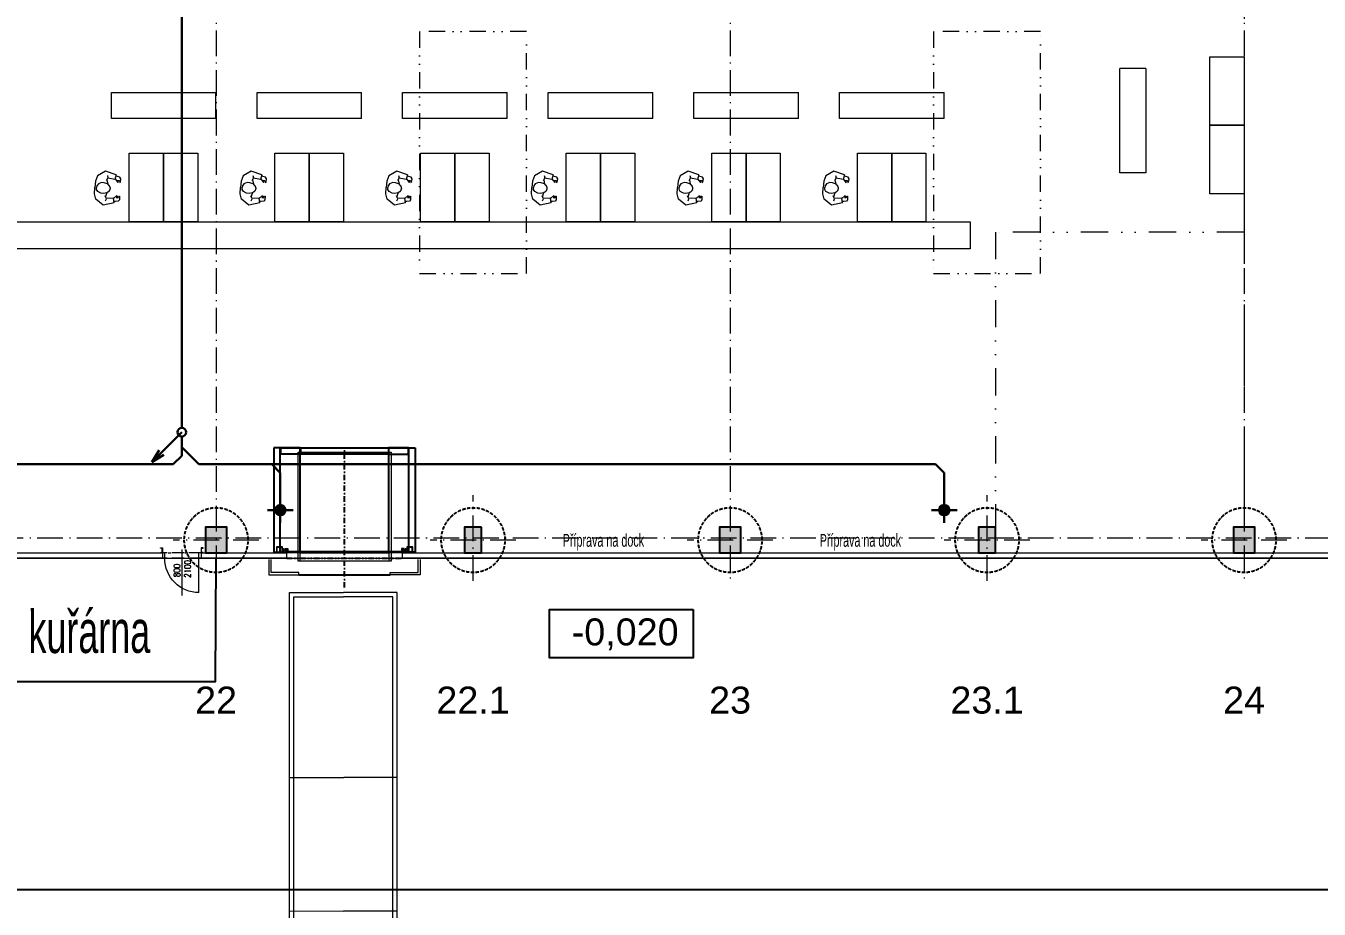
# Model space of a CAD drawing. Header units: millimetres. Extents: x 325046 to 1268204, y 1875583 to 2761998.
# Drawn here: x 953638 to 983831, y 2462227 to 2482849 of the extents above; entities that cross this region are included whole.
import ezdxf
from ezdxf.enums import TextEntityAlignment as Align

# ---------------------------------------------------------------- set-up
doc = ezdxf.new("R2010")
doc.units = ezdxf.units.MM
doc.header["$LTSCALE"] = 100
doc.header["$PDMODE"] = 65
for name, pattern in [('$AUDIT_BAD_LTYPE1', [0]), ('ACAD_ISO05W100', [33, 24, -3, 0, -3, 0, -3]), ('ACAD_ISO10W100', [18.5, 12, -3, 0.5, -3]), ('DASHDOT', [1, 0.5, -0.25, 0, -0.25]), ('DASHED', [0.75, 0.5, -0.25]), ('DASHED2', [9.524999999999999, 6.35, -3.175]), ('DIVIDE', [31.75, 12.7, -6.35, 0, -6.35, 0, -6.35]), ('SO02_F11anp01$0${ Leader Line}', [0])]:
    doc.linetypes.add(name, pattern=pattern)
for name, color, linetype, lineweight, true_color in [('Auta', 252, 'Continuous', 5, 0x696969), ('DVEŘE - POPIS', 7, 'Continuous', 5, 0x008a22), ('GATE', 7, 'Continuous', 9, 0x002eb8), ('Korabek-trasy', 7, 'Continuous', 30, 0x7478c3), ('Korabek-vpuste', 7, 'Continuous', 30, 0x6f7ceb), ('Lidi', 7, 'Continuous', 13, 0x7d7d7d), ('Manipulační - obrys - 1. etapa', 7, 'Continuous', 13, 0x1a63a8), ('OCELOVÉ KONSTRUKCE', 7, 'Continuous', 13, 0x2865c8), ('otvory', 7, 'Continuous', 20, 0xb30000), ('Světlíky', 7, 'DIVIDE', 15, 0xf81696), ('TECH - Výtah + válečková', 7, 'Continuous', 9, 0xcc0f42), ('TECH - Zóny', 7, 'DIVIDE', 15, 0x33843e)]:
    doc.layers.add(name, color=color, linetype=linetype, lineweight=lineweight, true_color=true_color)
for name, color, linetype in [('Kóty osové', 5, 'Continuous'), ('NRŘ', 6, 'DIVIDE'), ('Popis - dílčí', 5, 'Continuous'), ('ČÁRKOVANÁ', 5, 'DASHED2'), ('ŽB- SLOUPY', 3, 'Continuous')]:
    doc.layers.add(name, color=color, linetype=linetype)
for name, color, linetype, lineweight in [('Objekty - osy', 5, 'ACAD_ISO10W100', 20), ('OBVODOVÝ PLÁŠŤ', 2, 'Continuous', 9), ('PŘEDĚL', 8, 'Continuous', 5), ('TECH - Palety', 34, 'Continuous', 9), ('ŽB - Šraf-prefa', 253, 'Continuous', 13)]:
    doc.layers.add(name, color=color, linetype=linetype, lineweight=lineweight)
for name, color, linetype, true_color in [('Popis OS', 7, 'Continuous', 0xbd0a5d), ('Příprava na dock', 7, 'Continuous', 0x616161), ('VÝŠKOVÉ KOTY', 7, 'Continuous', 0xf90b4b)]:
    doc.layers.add(name, color=color, linetype=linetype, true_color=true_color)
doc.styles.add('ARIL-TENKÝ', font='arial.ttf')
doc.styles.add('FSIMPLEX', font='simplex.shx')
doc.styles.add('ROZPISKA', font='arial.ttf', dxfattribs={"width": 0.6})
doc.dimstyles.new('400', dxfattribs={"dimscale": 400, "dimtxt": 2.5, "dimasz": 2, "dimexe": 1, "dimexo": 12, "dimgap": 1, "dimtad": 1, "dimdec": 0, "dimzin": 0, "dimdsep": 46, "dimtxsty": 'ARIL-TENKÝ', "dimblk": 'ARCHTICK', "dimcen": 4, "dimdle": 1, "dimclrd": 256, "dimclre": 256, "dimclrt": 7, "dimadec": 0, "dimazin": 0, "dimtfac": 1, "dimtdec": 0, "dimtix": 1, "dimtofl": 0, "dimtmove": 0, "dimatfit": 0, "dimldrblk": 'OBLIQUE', "dimfxl": 1, "dimtolj": 1, "dimtzin": 0, "dimlwd": -1, "dimlwe": -1, "dimarcsym": 0})

# ---------------------------------------------------------------- blocks, each defined once
blk = doc.blocks.new('H1 PU')
at = {"layer": 'Příprava na dock', "linetype": 'DASHED', "ltscale": 1.5}
blk.add_circle((1537735.926226752, -4876565.007107643), 750, dxfattribs=at)
blk = doc.blocks.new('vpust_tučně')
at = {"layer": 'Korabek-vpuste'}
for p, q in [((53.14570343133528, 90.6712941841688), (53.14570327440742, 91.1712941841688)), ((52.89570335263852, 90.9212941059377), (53.39570335275494, 90.92129426286556))]:
    blk.add_line(p, q, dxfattribs=at)
for radius in [0.09999999999999995, 0.07499999999999994, 0.04999999999999998]:
    blk.add_circle((53.14570335263852, 90.9212941841688), radius, dxfattribs=at)
blk = doc.blocks.new('A$C73023567')
at = {"layer": 'Korabek-trasy'}
for p, q in [((251475.0012788447, 31215.55035766959), (251475.0012788449, 7415.550357652828)), ((251475.0012788448, 7315.550357652828), (250777.6650813214, 6618.214160129894)), ((251475.0012788449, 7215.550357652828), (251475.0012788449, 6765.896117520984)), ((251475.001278845, 6966.24187738914), (251875.6966498761, 6565.550357652362)), ((250777.6650813214, 6618.214160129894), (250948.387480925, 6892.843722217716)), ((250777.6650813214, 6618.214160129894), (251052.2946434097, 6788.936559733003)), ((251475.0012788448, 6765.896117520984), (251274.6535933289, 6565.550357652362)), ((205475.348964294, 6565.550357618835), (251274.6535933289, 6565.550357652362)), ((251875.6966498761, 6565.550357652362), (269074.6535932622, 6565.550357618835)), ((253574.6535932622, 6565.550357618835), (253775.0012787781, 6365.204597750213)), ((253775.0012787781, 5495.55035824934), (253775.0012787781, 6365.204597750213)), ((269074.6535932622, 6565.550357618835), (269275.0012787781, 6365.204597750213)), ((269275.0012787781, 5495.55035824934), (269275.0012787781, 6365.204597750213))]:
    blk.add_line(p, q, dxfattribs=at)
blk.add_circle((251475.0012788449, 7315.550357652828), 100, dxfattribs=at)
at = {"layer": 'Korabek-vpuste', "xscale": 1200, "yscale": 1200, "zscale": 1200, "rotation": 269.9999999927888}
for p in [(144669.4482658021, 69270.3943954017), (160169.4482658021, 69270.3943954017)]:
    blk.add_blockref('vpust_tučně', p, dxfattribs=at)
blk = doc.blocks.new('A$C5F711971')
at = {"layer": 'Auta'}
for p, q in [((3.321172367956024, 15.00355952349491), (3.486826462612953, 15.80747432308272)), ((5.123141557327472, 14.6322470724117), (5.288795651926193, 15.4361618719995)), ((3.128242997336201, 14.49453461891972), (3.006407730281353, 13.90327139338478)), ((3.522418480948545, 14.41331110754982), (3.128242997336201, 14.49453461891972)), ((3.048512245120946, 14.35687175136991), (3.058665184071288, 14.40614368673414)), ((3.491959664213937, 14.26549530099146), (3.048512245120946, 14.35687175136991)), ((3.058665184071288, 14.40614368673414), (3.50211260310607, 14.31476723658852)), ((3.400583213893697, 13.82204788201489), (3.522418480948545, 14.41331110754982)), ((3.560458142601419, 14.48162405239418), (3.414699048735201, 13.77425914863124)), ((3.50211260310607, 14.31476723658852), (3.491959664213937, 14.26549530099146)), ((3.670234287332278, 14.382852290757), (3.629622531647328, 14.18576454883441)), ((3.670234287332278, 14.382852290757), (4.113681706425268, 14.29147584037855)), ((4.557129125460051, 14.2000993900001), (4.113681706425268, 14.29147584037855)), ((4.557129125460051, 14.2000993900001), (4.516517369775102, 14.00301164831035)), ((2.977441672701389, 14.0119682031218), (2.987594611593522, 14.06124013871886)), ((3.420889091736171, 13.92059175297618), (2.977441672701389, 14.0119682031218)), ((2.987594611593522, 14.06124013871886), (3.431042030686513, 13.96986368834041)), ((3.006407730281353, 13.90327139338478), (3.400583213893697, 13.82204788201489)), ((3.629622531647328, 14.18576454883441), (4.073069950740319, 14.0943880986888)), ((4.516517369775102, 14.00301164831035), (4.073069950740319, 14.0943880986888)), ((4.583109664788935, 13.57837734790519), (4.704944931843784, 14.16964057344012)), ((4.684639054001309, 14.07109670247883), (4.674486115050968, 14.02182476688176)), ((4.674486115050968, 14.02182476688176), (5.117933534143958, 13.93044831673615)), ((5.128086473036092, 13.97972025210038), (4.684639054001309, 14.07109670247883)), ((4.704944931843784, 14.16964057344012), (5.099120415456127, 14.08841706207022)), ((5.099120415456127, 14.08841706207022), (4.977285148401279, 13.49715383653529)), ((5.117933534143958, 13.93044831673615), (5.128086473036092, 13.97972025210038)), ((4.60341554263141, 13.67692121886648), (5.046862961666193, 13.58554476848803)), ((5.057015900616534, 13.63481670385227), (4.613568481523544, 13.72619315423071)), ((5.046862961666193, 13.58554476848803), (5.057015900616534, 13.63481670385227)), ((4.977285148401279, 13.49715383653529), (4.583109664788935, 13.57837734790519)), ((2.120412900985684, 10.84990415442735), (3.352211287303362, 10.59608068154193)), ((4.58400967362104, 10.34225720842369), (3.352211287303362, 10.59608068154193)), ((1.490930687868968, 7.795044156489894), (2.722729074186645, 7.541220683371648)), ((3.954527460504323, 7.287397210486233), (2.722729074186645, 7.541220683371648)), ((0.8614484747522511, 4.740184158319607), (2.093246861069929, 4.486360685434192)), ((3.325045247387607, 4.232537212315947), (2.093246861069929, 4.486360685434192))]:
    blk.add_line(p, q, dxfattribs=at)
for points in [[(4.550258080009371, 16.4101690647658), (4.173731542890891, 16.47565458784811), (3.814151986211073, 16.48733365209773), (3.538389485853259, 16.48174143512733), (3.358417907031253, 16.45641061128117), (3.273873648722656, 16.34900046768598), (3.14099261519732, 15.76470860582776), (2.959774806455243, 14.70353502570651), (3.007306666229852, 14.63132500997745), (3.562675850524101, 14.47943666111678), (4.128392219834495, 14.36286556068808)], [(4.529952202166896, 16.31162519403733), (4.185048653976992, 16.38269576639868), (3.784905668406282, 16.40597823704593), (3.509143168048467, 16.40038602007553), (3.370028171222657, 16.39160257298499), (3.268938662309665, 16.3250511130318)], [(4.550258080009371, 16.4101690647658), (4.922000595426653, 16.32146681519225), (5.256905219808687, 16.19004097790457), (5.507992787868716, 16.07588642183691), (5.663289434392937, 15.98147047287785), (5.698483828047756, 15.84938707039692), (5.58955052489182, 15.26016055676155), (5.336489524925128, 14.21379093220457), (5.264282732852735, 14.16625417512842), (4.694108589144889, 14.24629446002655), (4.128392219834495, 14.36286556068808)], [(4.529952202166896, 16.31162519403733), (4.874855750356801, 16.24055462144315), (5.251606632373296, 16.10375091084279), (5.502694200433325, 15.98959635477513), (5.62700423784554, 15.92653173813596), (5.693548841576558, 15.82543771574274)], [(3.344440233020578, 16.04227049555629), (3.087927616841625, 16.04376325476915), (3.127046613371931, 15.98433838039637), (3.324134355178103, 15.94372662482783), (3.344440233020578, 16.04227049555629)], [(3.356599902210291, 16.14470704924315), (3.376625735487323, 15.87843487062491), (3.319146189198364, 15.47833586786874), (3.206810016999952, 15.53893315885216), (3.308340840449091, 16.09223564038984), (3.356599902210291, 16.14470704924315)], [(4.500506485637743, 16.18362329388037), (4.136355543450918, 16.23369371611625), (3.829606433981098, 16.25945283123292), (3.496442100906279, 16.2781719211489), (3.412261443620082, 16.23310248996131), (3.424884797190316, 15.93090627947822), (3.822853442688938, 15.92379991477355), (4.198978250089567, 15.87126216688193), (4.429426394053735, 15.82377619110048)], [(4.506395896314643, 16.18240972631611), (4.860676865617279, 16.08444059500471), (5.152621015673503, 15.9868334159255), (5.466045402921736, 15.87231690762565), (5.525551127910148, 15.79763956577517), (5.394488099205773, 15.52505126595497), (5.026129372476134, 15.67585375835188), (4.659874538017903, 15.77629021531902), (4.429426394053735, 15.82377619110048)], [(3.194472550821956, 15.47905977233313), (3.306808723078575, 15.41846248134971), (3.215511473536026, 14.97539942129515), (3.09330532833701, 14.98809800297022), (3.194472550821956, 15.47905977233313)], [(4.367505179427098, 15.52327422657982), (4.12114550214028, 15.57403892138973), (4.071873566717841, 15.58419186016545), (4.01244869234506, 15.54507286357693), (3.931225180975161, 15.15089737996459), (3.970344177505467, 15.09147250559181), (4.019616112927906, 15.08131956681609), (4.265975790214725, 15.03055487223901)], [(4.367505179427098, 15.52327422657982), (4.613864856713917, 15.47250953200273), (4.663136792136356, 15.46235659322701), (4.702255788666662, 15.40293171885423), (4.621032277296763, 15.00875623524189), (4.561607402923983, 14.96963723865338), (4.512335467501543, 14.97979017766193), (4.265975790214725, 15.03055487223901)], [(5.541732777666766, 15.69444016972557), (5.418072228610981, 15.45777590177022), (5.312697221641429, 15.06754620280117), (5.439838353253435, 15.07879697578028), (5.565316907071974, 15.62716480554081), (5.541732777666766, 15.69444016972557)], [(5.512405392888468, 15.59554118313827), (5.748612131224945, 15.49550455296412), (5.689187256852165, 15.45638555660844), (5.492099515045993, 15.49699731217697), (5.512405392888468, 15.59554118313827)], [(3.188369047944434, 14.84367797104642), (3.061227916332427, 14.83242719806731), (3.039020477270242, 14.72465510247275), (3.098526202258654, 14.64997776062228), (3.158395528211258, 14.63764113117941), (3.254186449747067, 14.61790252407081), (3.28379636851605, 14.76159865153022), (3.21195317740785, 14.77640260686167), (3.180966568295844, 14.80775393918157), (3.183434061473235, 14.81972861639224)], [(3.321172367956024, 15.00355952349491), (3.308471300813835, 14.88134542456828), (3.372912012273446, 14.83061743737198), (4.190079550608061, 14.6622324930504)], [(5.427500887075439, 15.01892358926125), (5.300359755463433, 15.00767281628214), (5.209062505920883, 14.56460975622758), (5.326333664590493, 14.52796181989834), (5.427500887075439, 15.01892358926125)], [(3.601428540307097, 14.54635007330216), (3.63103845907608, 14.69004620076157), (4.16986239264952, 14.57901653577574)], [(3.613402405462693, 14.54388274741359), (4.143197179248091, 14.43471362441778)], [(4.684965818189085, 14.3230771755334), (4.714575736958068, 14.46677330322564), (4.17575180332642, 14.57780296821147)], [(5.123141557327472, 14.6322470724117), (5.086492759815883, 14.51496762526222), (5.007247088942677, 14.49384754872881), (4.190079550608061, 14.6622324930504)], [(4.672991952975281, 14.32554450142197), (4.143197179248091, 14.43471362441778)], [(5.181920080387499, 14.43288830597885), (5.29425625258591, 14.37229101499543), (5.272048813523725, 14.26451891940087), (5.18786815617932, 14.21944948821329), (5.127998830226716, 14.23178611765616), (5.032207908690907, 14.25152472476475), (5.06181782745989, 14.39522085245699), (5.133661018626299, 14.38041689712554), (5.174517600680701, 14.39696427388117), (5.176985093916301, 14.40893895132467)], [(3.981693500420079, 13.65094067947939), (2.749895114102401, 13.90476415259764), (1.428765244781971e-06, 0.5076464985031635), (1.231799815024715, 0.2538230253849179)], [(3.961387622577604, 13.5523968085181), (2.828133107163012, 13.78591440385208), (0.1188511775108054, 0.5858844914473593), (1.25210569286719, 0.3523668963462114)], [(3.981693500420079, 13.65094067947939), (5.213491886737756, 13.39711720636114), (2.463598201342393, -4.477333277463913e-07), (1.231799815024715, 0.2538230253849179)], [(3.961387622577604, 13.5523968085181), (5.094642137992196, 13.31887921341695), (2.385360208281782, 0.1188493010122329), (1.25210569286719, 0.3523668963462114)]]:
    blk.add_lwpolyline(points, dxfattribs=at)
blk = doc.blocks.new('A$C364165CE')
at = {"layer": 'otvory', "linetype": 'ACAD_ISO05W100', "ltscale": 0.12}
for p, q in [((-0.0001938347704708576, 994.6313102263957), (899.9998061652295, 994.6313102263957)), ((-0.0001938347704708576, 874.6313097849488), (899.9998061652295, 874.6313097849488))]:
    blk.add_line(p, q, dxfattribs=at)
at = {"layer": 'otvory'}
for p, q in [((49.99980616429821, 69.63132430193946), (49.99980616522953, 994.6313102263957)), ((849.9998061652295, 869.6313243019395), (849.9998061652295, 994.6313102268614))]:
    blk.add_line(p, q, dxfattribs=at)
at = {"layer": 'otvory', "ltscale": 2, "transparency": 33554687}
blk.add_line((449.9901892291382, 1073.650697146542), (449.9901892286725, -0.000393841415643692), dxfattribs=at)
blk.add_arc((49.99980616522953, 869.6313243019395), 800, 270, 0, dxfattribs=at)
blk = doc.blocks.new('A$C7DC35752')
at = {"layer": 'OCELOVÉ KONSTRUKCE', "flags": 128}
blk.add_lwpolyline([(0.0009551220573484898, 140.0004927464615), (0.0009551225230097771, -0.000251605742960237), (140.000955122523, -0.000251605742960237), (140.000955122523, 139.999748394257), (0.0009551220573484898, 140.0004927464615)], dxfattribs=at)
blk.add_lwpolyline([(10.00095512205735, 130.0004395783035), (10.00095512252301, 9.99974839425704), (130.000955122523, 9.99974839425704), (130.000955122523, 129.999801562124)], close=True, dxfattribs=at)
blk = doc.blocks.new('A$C467A42A6')
at = {"layer": 'GATE', "linetype": 'Continuous'}
for points in [[(-0.0001174504868686199, 2605.000025161979), (-0.0001174504868686199, 2965.000025172441), (700.4999556560069, 2965.000025172441), (700.4999556560069, 2915.000025172441), (49.99988254951313, 2915.000025172441), (49.99988254951313, 2605.000025161979)], [(3531.002331752796, 2605.000025161979), (3531.002331752796, 2965.000025172441), (2830.502258646302, 2965.000025172441), (2830.502258646302, 2915.000025172441), (3481.002331752796, 2915.000025172441), (3481.002331752796, 2605.000025161979)], [(2800.501160197426, 2644.999991598525), (2800.501159524545, 149.9992474954342), (730.5011595245451, 149.9992474954342), (730.5011601881124, 2644.999991598525)]]:
    blk.add_lwpolyline(points, dxfattribs=at)
blk.add_lwpolyline([(680.5011595110409, 99.99924749543425), (680.5011601881124, 2644.999991598525), (2850.501160197426, 2644.999991598525), (2850.501159511041, 99.99924749543425)], close=True, dxfattribs=at)
at = {"layer": 'NRŘ', "color": 162, "ltscale": 20, "true_color": 0x002eb8}
blk.add_line((2830.502258646302, 2965.000025172441), (700.4999556560069, 2965.000025172441), dxfattribs=at)
at = {"layer": 'ČÁRKOVANÁ', "ltscale": 30}
for p, q in [((265.5010979031213, 2434.999248312844), (265.5010979031213, -0.0007525281398557127)), ((3265.501097903121, 2434.999248312844), (3265.501097903121, -0.0007525262772105634))]:
    blk.add_line(p, q, dxfattribs=at)
for points in [[(115.5010979031213, -0.0007525281398557127), (115.5010979031213, -0.0007525281398557127), (115.5010979031213, -0.0007525281398557127), (115.5010979031213, -0.0007525281398557127), (115.5010979031213, 2434.999248312844), (115.5010979031213, 2434.999248312844), (115.5010979031213, 2434.999248312844), (115.5010979031213, 2434.999248312844), (115.5010979031213, 2434.999248312844), (730.5010979031213, 2434.999248312844), (730.5010979031213, -0.0007525281398557127), (115.5010979031213, -0.0007525281398557127)], [(2800.501160143409, 2444.999991598525), (730.501160135027, 2444.999991598699)], [(3415.501097903121, 2434.999248312844), (3415.501097903121, 2434.999248312844), (2800.501097903121, 2434.999248312844), (2800.501097903121, -0.0007525262772105634), (2800.501097903121, -0.0007525262772105634), (3415.501097903121, -0.0007525262772105634), (3415.501097903121, -0.0007525262772105634), (3415.501097903121, -0.0007525262772105634), (3415.501097903121, 2434.999248312844), (3415.501097903121, 2434.999248312844), (3415.501097903121, 2434.999248312844), (3415.501097903121, 2434.999248312844)], [(740.5010979031213, 149.9992474737228), (275.5010979031213, 149.9992474737228), (275.5010979031213, -0.0007525262772105634), (740.5010979031213, -0.0007525262772105634)], [(2790.501097903121, -0.0007525262772105634), (740.5010979031213, -0.0007525281398557127), (740.5010979031213, 149.9992474718601), (2790.501097903121, 149.9992474737228), (2790.501097903121, -0.0007525262772105634)], [(2790.501097903121, 149.9992474737228), (3255.501097903121, 149.9992474737228), (3255.501097904984, -0.0007525262772105634), (2790.501097903121, -0.0007525262772105634)]]:
    blk.add_lwpolyline(points, dxfattribs=at)
blk = doc.blocks.new('A$C1F717354')
at = {"layer": 'OBVODOVÝ PLÁŠŤ'}
for p, q in [((34.99402902310248, 101.5606719413772), (34.99402910016943, 101.5621578278951)), ((2849.997910260106, 101.5606702947989), (2849.997910337173, 101.5621561813168))]:
    blk.add_line(p, q, dxfattribs=at)
at = {"layer": 'otvory'}
blk.add_lwpolyline([(60.45212078408804, 96.56065640086308), (60.45212080597412, 56.56065635057166), (2839.548649681034, 56.56065979227424), (2839.548649659147, 96.56065979367122), (60.45212078408804, 96.56065640086308)], dxfattribs=at)
at = {"layer": 'PŘEDĚL'}
for p, q in [((22.62440890434664, 88.95044343871996), (22.62440890155267, 93.82544343871996)), ((26.87440890155267, 93.82544344710186), (22.62440890155267, 93.82544343871996)), ((24.31190890155267, 93.82544343965128), (25.99940890155267, 93.8254434405826)), ((35.1869089048123, 87.82544344617054), (24.3119089048123, 87.82544343965128)), ((25.99940890434664, 88.9504434405826), (25.99940890155267, 93.8254434405826)), ((27.47464404802304, 103.5606710840948), (27.47464406059589, 80.47200918057933)), ((32.113757087267, 80.47200918290764), (27.47464406059589, 80.47200918057933)), ((32.11375707469415, 103.5606710868888), (32.113757087267, 80.47200918290764)), ((33.49940890434664, 88.95044344523922), (33.49940890155267, 93.82544344523922)), ((36.87440890434664, 88.95044344710186), (36.87440890155267, 93.82544344710186)), ((2870.489589173929, 88.95044357562438), (2870.489589171135, 93.82544357562438)), ((2884.739589171135, 93.82544358354062), (2870.489589171135, 93.82544357562438)), ((2872.177089171135, 93.8254435765557), (2873.864589171135, 93.82544357748702)), ((2883.052089174394, 87.8254435826093), (2872.177089174394, 87.8254435765557)), ((2873.864589173929, 88.95044357748702), (2873.864589171135, 93.82544357748702)), ((2875.339824317605, 103.5606712209992), (2875.339824330178, 80.47200931701809)), ((2879.978937356849, 80.47200931981206), (2875.339824330178, 80.47200931701809)), ((2879.978937344276, 103.5606712233275), (2879.978937356849, 80.47200931981206)), ((2881.364589173929, 88.95044358167797), (2881.364589171135, 93.82544358167797)), ((2884.739589173929, 88.95044358354062), (2884.739589171135, 93.82544358354062))]:
    blk.add_line(p, q, dxfattribs=at)
for points in [[(99.99791037791874, 101.5606702291407), (-0.002089622081257403, 101.560670169536), (-0.002089583431370556, 31.56067016953602), (4.997910416568629, 31.56067017232999), (4.99791038071271, 96.56067017232999), (99.99791038071271, 96.56067022914067), (99.99791037791874, 101.5606702291407)], [(4.997910416568629, 31.56067017232999), (20.78698599094059, 4.302487903740257), (32.98571822268423, 4.302487910725176), (27.02249349595513, 9.895885422360152), (34.58985716232564, 11.65152788860723), (31.45113923435565, 7.302487909793854), (22.51620314863976, 7.30248790467158), (7.997910416102968, 32.36679693730548), (7.99791040213313, 57.36679693730548), (32.99791040213313, 57.36679695080966), (32.99791040073615, 60.36679695080966), (4.997910400736146, 60.36679693544284)], [(2799.997910336708, 101.5606702333316), (2899.997910336708, 101.5606702947989), (2899.997910375358, 31.56067029479891), (2894.997910375358, 31.56067029200494), (2894.997910339502, 96.56067029200494), (2799.997910339502, 96.56067023333162), (2799.997910336708, 101.5606702333316)], [(2894.997910375358, 31.56067029200494), (2879.208834830322, 4.302488006651402), (2867.010102598579, 4.302487999666482), (2862.973327319254, 9.895885507576168), (2865.405963651021, 11.65152797615156), (2868.544681583648, 7.302488000597805), (2877.479617669364, 7.302488005720079), (2891.997910374892, 32.36679705325514), (2891.997910360922, 57.36679705325514), (2866.997910360922, 57.36679703975096), (2866.997910359525, 60.36679703975096), (2894.997910359525, 60.36679705511779)]]:
    blk.add_lwpolyline(points, dxfattribs=at)
for points in [[(29.34750278841238, 94.34779777983204), (29.3475027870154, 96.34779777983204), (20.1475027872948, 96.34779776912183), (20.14750278869178, 94.34779776912183)], [(33.45924504462164, 29.75248530507088), (33.45924504881259, 21.90559360384941), (124.5198747742688, 21.9055936592631), (124.5198747700779, 29.75248536095023)], [(60.45212080597412, 56.56065639853477), (60.45212083717342, 0.001687432173639536), (124.519874786376, 0.001687467563897371), (124.5198747551767, 56.56065643345937)], [(2839.543701202725, 56.56065643858165), (2839.543701233924, 0.001687471754848957), (2775.475947284722, 0.001687436364591122), (2775.475947253522, 56.56065640319139)], [(2866.536575747305, 29.41990278568119), (2866.536575751496, 21.5730110835284), (2776.449678614386, 21.5730110486038), (2776.449678610195, 29.41990275029093)], [(2887.212683057995, 94.34779791627079), (2887.212683056598, 96.34779791627079), (2868.012683056877, 96.34779790602624), (2868.012683058274, 94.34779790602624)]]:
    blk.add_lwpolyline(points, close=True, dxfattribs=at)
for points in [[(20.20218830031808, 38.41228826716542), (20.2021883133566, 14.34575843485072, 0.414213562373095), (25.20218831615057, 9.34575843764469), (28.45924505672883, 9.345758439507335, 0.414213562373095), (33.45924505393486, 14.3457584423013), (33.45924504089635, 38.41228827415034, 0.414213562373095), (28.45924503810238, 43.41228827135637), (25.20218829752412, 43.41228826949373, 0.414213562373095)], [(2879.793632484158, 38.41228837007657), (2879.793632497196, 14.34575853776187, -0.414213562373095), (2874.79363249999, 9.3457585349679), (2871.536575759412, 9.345758533105254, -0.414213562373095), (2866.536575756618, 14.34575853031129), (2866.536575743579, 38.41228836309165, -0.414213562373095), (2871.536575740785, 43.41228836588562), (2874.793632481364, 43.41228836774826, -0.414213562373095)]]:
    blk.add_lwpolyline(points, format="xyb", close=True, dxfattribs=at)
for centre, radius, start, end in [((24.31190890388098, 89.65356843965128), 1.828125, 202.6198649698466, 337.3801350301535), ((29.74940890108701, 94.63794344291091), 6.812500000000025, 236.601511549147, 303.3984885100885), ((30.18690890388098, 84.63620733097196), 5.439236114125614, 52.48269932688064, 127.5173006731194), ((2872.177089173463, 89.6535685765557), 1.828125, 202.6198649698466, 337.3801350301535), ((2877.614589170669, 94.63794357981533), 6.812500000000025, 236.601511549147, 303.3984885100885), ((2883.052089173463, 89.6535685826093), 1.828125, 202.6198649698466, 337.3801350301535)]:
    blk.add_arc(centre, radius, start, end, dxfattribs=at)
blk = doc.blocks.new('Balici_stul_1600x800')
at = {"color": 0}
for p, q in [((0, 0), (0, 31.4960629921261)), ((0, 31.4960629921261), (62.9921259842522, 31.4960629921261)), ((62.9921259842522, 31.4960629921261), (62.9921259842522, 0)), ((62.9921259842522, 0), (0, 0))]:
    blk.add_line(p, q, dxfattribs=at)
blk = doc.blocks.new('frop_off_shelve')
at = {"color": 0}
for p, q in [((0, 24), (96, 24)), ((0, 24), (0, 0)), ((96, 24), (96, 0)), ((96, 0), (0, 0))]:
    blk.add_line(p, q, dxfattribs=at)
blk = doc.blocks.new('manpower_1')
at = {"layer": 'Lidi', "color": 7, "true_color": 0xffffff}
for p, q in [((-2.847481971039656, 15.64659153167167), (-9.959516586890118, 10.66920858705771)), ((7.110552324350579, 12.80364320297349), (-2.847481971039656, 15.64659153167167)), ((7.110552324350579, 12.80364320297349), (6.197460760498075, 8.6355667168923)), ((-11.48331224864398, 5.792618388194114), (-11.58410807062762, 0.1007927457526421)), ((-11.48331224864398, -5.792618388192295), (-11.58410807062762, 0.1007927457526421)), ((-9.959516586890118, 10.66920858705771), (-11.48331224864398, 5.792618388194114)), ((-9.949246629958566, 1.725334647866021), (-10.05004245194243, 4.547473508864641e-13)), ((-9.949246629958566, -1.725334647864202), (-10.05004245194243, 4.547473508864641e-13)), ((-8.72783843415607, 3.658183772279244), (-9.949246629958566, 1.725334647866021)), ((-5.781042932632431, 4.977382944615329), (-8.72783843415607, 3.658183772279244)), ((-3.4449515290097, 4.876590198863141), (-5.781042932632431, 4.977382944615329)), ((-0.4981560274860612, 4.165111993558185), (-3.4449515290097, 4.876590198863141)), ((-0.3068343404503366, 9.551594906223272), (-1.729834180220337, 6.910232069027643)), ((-1.226112785770397, 7.845236370795192), (-0.1255457195439931, 3.942283427918028)), ((-1.018334260335337, 11.68602952213814), (-0.3068343404503366, 9.551594906223272)), ((-0.3878136031957808, 4.099696366933201), (-0.4981560274860612, 4.165111993558185)), ((-0.2777009801563448, 4.034091238442473), (-0.3878136031957808, 4.099696366933201)), ((6.197460760498075, 8.6355667168923), (-0.3592085349604304, 9.454378274751889)), ((-0.1680479596185798, 3.968107106220241), (-0.2777009801563448, 4.034091238442473)), ((-0.0590843428333212, 3.901554468400756), (-0.1680479596185798, 3.968107106220241)), ((0.04896006894859717, 3.834243823118268), (-0.0590843428333212, 3.901554468400756)), ((0.1558554744763381, 3.765985668507026), (0.04896006894859717, 3.834243823118268)), ((0.2613720724990669, 3.69659050270128), (0.1558554744763381, 3.765985668507026)), ((0.3652800617659464, 3.625868823835279), (0.2613720724990669, 3.69659050270128)), ((0.4673496410261446, 3.553631130043275), (0.3652800617659464, 3.625868823835279)), ((0.5673510090288234, 3.479687919459515), (0.4673496410261446, 3.553631130043275)), ((0.6650543645231473, 3.40384969021825), (0.5673510090288234, 3.479687919459515)), ((0.7602299062582833, 3.32592694045373), (0.6650543645231473, 3.40384969021825)), ((0.8526478329833935, 3.245730168300206), (0.7602299062582833, 3.32592694045373)), ((0.9420783434476441, 3.163069871891924), (0.8526478329833935, 3.245730168300206)), ((1.028291636400198, 3.077756549363137), (0.9420783434476441, 3.163069871891924)), ((1.11105791059022, 2.989600698848093), (1.028291636400198, 3.077756549363137)), ((1.190147364766877, 2.898412818481044), (1.11105791059022, 2.989600698848093)), ((1.265335380500487, 2.804007307017205), (1.190147364766877, 2.898412818481044)), ((1.336616710280019, 2.706363663024967), (1.265335380500487, 2.804007307017205)), ((1.404281880903632, 2.605683986516401), (1.336616710280019, 2.706363663024967)), ((1.468642311715385, 2.5021861013536), (1.404281880903632, 2.605683986516401)), ((1.530009422059339, 2.396087831398656), (1.468642311715385, 2.5021861013536)), ((1.588694631279549, 2.287607000513661), (1.530009422059339, 2.396087831398656)), ((1.64500935872007, 2.176961432560706), (1.588694631279549, 2.287607000513661)), ((1.699265023724966, 2.064368951401883), (1.64500935872007, 2.176961432560706)), ((1.751773045638288, 1.950047380899284), (1.699265023724966, 2.064368951401883)), ((1.802844843804095, 1.834214544915002), (1.751773045638288, 1.950047380899284)), ((1.852791837566448, 1.717088267311127), (1.802844843804095, 1.834214544915002)), ((1.901925446269404, 1.598886371949752), (1.852791837566448, 1.717088267311127)), ((1.950541457991408, 1.479824456273326), (1.901925446269404, 1.598886371949752)), ((1.998547972658796, 1.360062897850288), (1.950541457991408, 1.479824456273326)), ((2.045449075154056, 1.239704528874797), (1.998547972658796, 1.360062897850288)), ((2.090729951973769, 1.1188494897732), (2.045449075154056, 1.239704528874797)), ((2.133875789614523, 0.9975979209718433), (2.090729951973769, 1.1188494897732)), ((2.1743717745729, 0.8760499628970748), (2.133875789614523, 0.9975979209718433)), ((2.211703093345479, 0.7543057559752409), (2.1743717745729, 0.8760499628970748)), ((2.24535493242885, 0.6324654406326893), (2.211703093345479, 0.7543057559752409)), ((2.274812478319594, 0.5106291572957665), (2.24535493242885, 0.6324654406326893)), ((2.299560917514293, 0.3888970463908199), (2.274812478319594, 0.5106291572957665)), ((2.319085436509534, 0.2673692483441962), (2.299560917514293, 0.3888970463908199)), ((2.332871221801898, 0.1461459035822427), (2.319085436509534, 0.2673692483441962)), ((2.34040345988797, 0.02532715253130613), (2.332871221801898, 0.1461459035822427)), ((2.341167337264332, -0.09498686438226589), (2.34040345988797, 0.02532715253130613)), ((6.291503420431695, 9.064852250869535), (9.043460440038075, 5.893411133946302)), ((8.228200115169898, 11.58227228386613), (6.908960680383075, 11.78682226789033)), ((10.66805192377558, 10.97455131683409), (8.228200115169898, 11.58227228386613)), ((8.533552164120579, 7.924088511587343), (10.05734782587422, 8.027845749861171)), ((9.449608310972394, 6.501132100977429), (8.533552164120579, 7.924088511587343)), ((9.043460440038075, 5.893411133946302), (9.449608310972394, 6.501132100977429)), ((10.05734782587422, 8.027845749861171), (10.66805192377558, 7.212610306282386)), ((11.58410807062739, 9.65238765197546), (10.66805192377558, 10.97455131683409)), ((10.66805192377558, 7.212610306282386), (10.76884774575922, 6.299546609473055)), ((10.76884774575922, 6.299546609473055), (11.37955184366035, 6.400339355225242)), ((11.37955184366035, 6.400339355225242), (11.58410807062739, 9.65238765197546)), ((-9.959516586890345, -10.66920858705589), (-11.48331224864398, -5.792618388192295)), ((-2.847481971040111, -15.64659153167077), (-9.959516586890345, -10.66920858705589)), ((-8.72783843415607, -3.658183772276516), (-9.949246629958566, -1.725334647864202)), ((-5.781042932632431, -4.977382944614419), (-8.72783843415607, -3.658183772276516)), ((-3.4449515290097, -4.876590198862232), (-5.781042932632431, -4.977382944614419)), ((-0.3812529227824371, -4.060423160984556), (-3.4449515290097, -4.876590198862232)), ((-0.3068343404507914, -9.551594906222363), (-1.729834180220337, -6.910232069026733)), ((-1.226112785770852, -7.845236370794282), (-0.08707372314790973, -3.805849769161341)), ((-1.018334260335791, -11.68602952213814), (-0.3068343404507914, -9.551594906222363)), ((-0.3812529227824371, -4.060423160984556), (-0.2881769863620409, -3.979251993209562)), ((6.197460760498075, -8.6355667168923), (-0.3592085349606577, -9.45437827475098)), ((-0.2881769863620409, -3.979251993209562), (-0.194834648779727, -3.898272190832045)), ((-0.194834648779727, -3.898272190832045), (-0.1009595088735757, -3.817675119249543)), ((-0.1009595088735757, -3.817675119249543), (-0.006285165481672017, -3.737652143859596)), ((-0.006285165481672017, -3.737652143859596), (0.08945478255790551, -3.658394630059745)), ((0.08945478255790551, -3.658394630059745), (0.186524757599476, -3.580092464606803)), ((0.186524757599476, -3.580092464606803), (0.2849250445231348, -3.502738160633402)), ((0.2849250445231348, -3.502738160633402), (0.3841290802072113, -3.42593055029296)), ((0.3841290802072113, -3.42593055029296), (0.4835477907001007, -3.34922175525569)), ((0.4835477907001007, -3.34922175525569), (0.5825921020501994, -3.272163897191802)), ((0.5825921020501994, -3.272163897191802), (0.6806729403059011, -3.194309097771511)), ((0.6806729403059011, -3.194309097771511), (0.7772012315156047, -3.115209478665025)), ((0.7772012315156047, -3.115209478665025), (0.8715879017277022, -3.034417161542557)), ((0.8715879017277022, -3.034417161542557), (0.9632438769905924, -2.951484268074318)), ((0.9632438769905924, -2.951484268074318), (1.051580083352669, -2.865962919930521)), ((1.051580083352669, -2.865962919930521), (1.13600744686233, -2.777405238781375)), ((1.13600744686233, -2.777405238781375), (1.215936893567969, -2.685363346297093)), ((1.215936893567969, -2.685363346297093), (1.290859484290827, -2.589445580345268)), ((1.290859484290827, -2.589445580345268), (1.361016532793055, -2.489786596719093)), ((1.361016532793055, -2.489786596719093), (1.427059230433671, -2.38680858880711)), ((1.427059230433671, -2.38680858880711), (1.489642926621145, -2.280936666955388)), ((1.489642926621145, -2.280936666955388), (1.549422970763947, -2.172595941509994)), ((1.549422970763947, -2.172595941509994), (1.607054712270545, -2.062211522816995)), ((1.607054712270545, -2.062211522816995), (1.663193500549409, -1.950208521222458)), ((1.663193500549409, -1.950208521222458), (1.718494685009007, -1.837012047072453)), ((1.718494685009007, -1.837012047072453), (1.77361361505781, -1.723047210713046)), ((1.77361361505781, -1.723047210713046), (1.829198809807003, -1.608736773753925)), ((1.829198809807003, -1.608736773753925), (1.885401790318213, -1.494332594936127)), ((1.885401790318213, -1.494332594936127), (1.94154892088836, -1.379802786096047)), ((1.94154892088836, -1.379802786096047), (1.996888768047238, -1.265088706728519)), ((1.996888768047238, -1.265088706728519), (2.050669898324639, -1.150131716328376)), ((2.050669898324639, -1.150131716328376), (2.102140878250354, -1.034873174390453)), ((2.102140878250354, -1.034873174390453), (2.150550274354176, -0.9192544404095822)), ((2.150550274354176, -0.9192544404095822), (2.195146653165899, -0.8032168738805991)), ((2.195146653165899, -0.8032168738805991), (2.235178581215314, -0.6867018342983369)), ((2.235178581215314, -0.6867018342983369), (2.269894625032215, -0.5696506811576294)), ((2.269894625032215, -0.5696506811576294), (2.298543351146394, -0.4520047739533104)), ((2.298543351146394, -0.4520047739533104), (2.320373326087643, -0.3337054721802137)), ((2.320373326087643, -0.3337054721802137), (2.334648040427568, -0.2146960067321267)), ((2.334648040427568, -0.2146960067321267), (2.341167337264332, -0.09498686438226589)), ((7.110552324350124, -12.80364320297076), (6.197460760498075, -8.6355667168923)), ((6.291503420431695, -9.064852250868626), (9.043460440038075, -5.893411133944483)), ((8.22820011516967, -11.58227228386431), (6.908960680383075, -11.78682226789033)), ((10.66805192377535, -10.97455131683228), (8.22820011516967, -11.58227228386431)), ((9.449608310972394, -6.50113210097561), (8.533552164120351, -7.924088511586433)), ((8.533552164120351, -7.924088511586433), (10.05734782587399, -8.027845749860262)), ((9.043460440038075, -5.893411133944483), (9.449608310972394, -6.50113210097561)), ((10.05734782587399, -8.027845749860262), (10.66805192377535, -7.212610306281476)), ((10.66805192377535, -7.212610306281476), (10.76884774575899, -6.299546609473055)), ((11.58410807062739, -9.65238765197364), (10.66805192377535, -10.97455131683228)), ((10.76884774575899, -6.299546609473055), (11.37955184366035, -6.400339355225242)), ((11.37955184366035, -6.400339355225242), (11.58410807062739, -9.65238765197364)), ((7.110552324350124, -12.80364320297076), (-2.847481971040111, -15.64659153167077))]:
    blk.add_line(p, q, dxfattribs=at)
blk = doc.blocks.new('_ARCHTICK')
at = {"color": 0, "linetype": 'ByBlock', "const_width": 0.15}
blk.add_lwpolyline([(-0.5, -0.5), (0.5, 0.5)], dxfattribs=at)
blk = doc.blocks.new('*D1557')
at = {"layer": 'Defpoints', "color": 0, "transparency": 16777216}
for p in [(705683.66022077, 2470422.724706894), (1018473.660220829, 2470422.724706894), (705683.66022077, 2462679.937434414)]:
    blk.add_point(p, dxfattribs=at)
at = {"layer": 'Kóty osové', "transparency": 16777216}
for p, q in [((705683.66022077, 2465622.724706894), (705683.66022077, 2462279.937434414)), ((1018473.660220829, 2465622.724706894), (1018473.660220829, 2462279.937434414)), ((1018873.660220829, 2462679.937434414), (705283.66022077, 2462679.937434414))]:
    blk.add_line(p, q, dxfattribs=at)
at = {"layer": 'Kóty osové', "transparency": 16777216, "xscale": 800, "yscale": 800, "zscale": 800, "rotation": 180}
blk.add_blockref('_ARCHTICK', (705683.66022077, 2462679.937434414), dxfattribs=at)
at = {"layer": 'Kóty osové', "transparency": 16777216, "xscale": 800, "yscale": 800, "zscale": 800}
blk.add_blockref('_ARCHTICK', (1018473.660220829, 2462679.937434414), dxfattribs=at)
at = {"layer": 'Kóty osové', "color": 7, "transparency": 16777216, "insert": (862078.6602207995, 2463590.851486256), "char_height": 1000, "attachment_point": 5, "style": 'ARIL-TENKÝ'}
blk.add_mtext('\\A1;312790', dxfattribs=at)
blk = doc.blocks.new('_Oblique')
at = {"color": 0, "lineweight": -2}
blk.add_line((-0.5, -0.5), (0.5, 0.5), dxfattribs=at)

msp = doc.modelspace()

# ---------------------------------------------------------------- hatches: boundary and pattern name
at = {"layer": 'ŽB - Šraf-prefa'}
h = msp.add_hatch(color=256, dxfattribs=at)
h.dxf.hatch_style = 1
h.paths.add_polyline_path([(957828.6602207972, 2470542.724706955), (958328.6602207972, 2470542.724706955), (958328.6602207972, 2471142.724706955), (957828.6602207972, 2471142.724706955)])
h = msp.add_hatch(color=256, dxfattribs=at)
h.dxf.hatch_style = 1
h.paths.add_polyline_path([(964278.6602208223, 2471142.724706983), (963878.6602208223, 2471142.724706983), (963878.6602208223, 2470542.724706983), (964278.6602208223, 2470542.724706983)])
h = msp.add_hatch(color=256, dxfattribs=at)
h.dxf.hatch_style = 1
h.paths.add_polyline_path([(969828.6602207972, 2470542.724706955), (970328.6602207972, 2470542.724706955), (970328.6602207972, 2471142.724706955), (969828.6602207972, 2471142.724706955)])
h = msp.add_hatch(color=256, dxfattribs=at)
h.dxf.hatch_style = 1
h.paths.add_polyline_path([(976278.6602208223, 2471142.72470699), (975878.6602208223, 2471142.72470699), (975878.6602208223, 2470542.72470699), (976278.6602208223, 2470542.72470699)])
h = msp.add_hatch(color=256, dxfattribs=at)
h.dxf.hatch_style = 1
h.paths.add_polyline_path([(981828.6602207972, 2470542.724706962), (982328.6602207972, 2470542.724706962), (982328.6602207972, 2471142.724706962), (981828.6602207972, 2471142.724706962)])

# ---------------------------------------------------------------- linework, layer by layer
at = {"layer": 'Manipulační - obrys - 1. etapa'}
msp.add_lwpolyline([(1078473.660220779, 2536304.281926826), (1020165.373733695, 2469009.560055048), (1008323.075137789, 2455342.134062321, -0.2227545025382806), (1001625.409050102, 2452363.418465883), (995702.1053670598, 2452358.468247206), (995702.105367179, 2449363.753972084), (830802.7185904337, 2449363.192082913, -0.1831286898156779), (804292.8804093553, 2459409.427848131, 0.3789664636187587), (775131.9348066999, 2459409.327411206, -0.1831282108228097), (748622.2399821235, 2449362.909035713), (705683.660220766, 2449362.76114521), (705683.66022077, 2470422.724706894), (1018473.660220829, 2470422.724706894), (1018513.660220738, 2494382.724706442), (1018473.660220829, 2542472.724706916), (1018473.660220829, 2542472.724706916), (1018473.660220829, 2542472.724706916), (1018473.660220829, 2542472.724706916), (1018578.660965139, 2542472.724706916)], format="xyb", dxfattribs=at)
at = {"layer": 'NRŘ', "ltscale": 0.1}
msp.add_line((959728.6602305726, 2470422.724706894), (962428.6601061568, 2470422.72470689), dxfattribs=at)
at = {"layer": 'Objekty - osy', "ltscale": 0.5}
for points in [[(958078.6602207657, 2591892.724706922), (958078.6602207974, 2469892.724706922)], [(970078.6602207657, 2591892.724706922), (970078.6602207974, 2469892.724706922)], [(982078.6602207657, 2591892.724706922), (982078.6602207974, 2469892.724706922)], [(964078.6602207972, 2469892.724706922), (964078.6602207967, 2471892.724706922)], [(976078.6602207972, 2469892.724706922), (976078.6602207967, 2471892.724706922)], [(705078.6602207974, 2470892.724706922), (1019078.660220797, 2470892.724706899)], [(959078.6602207562, 2470842.724706937), (957078.6602207776, 2470842.724706937)], [(965078.6602207813, 2470842.724706965), (963078.6602208028, 2470842.724706965)], [(971078.6602207562, 2470842.724706937), (969078.6602207776, 2470842.724706937)], [(977078.6602207813, 2470842.724706971), (975078.6602208028, 2470842.724706971)], [(983078.6602207562, 2470842.724706943), (981078.6602207776, 2470842.724706943)]]:
    msp.add_lwpolyline(points, dxfattribs=at)
at = {"layer": 'OBVODOVÝ PLÁŠŤ', "ltscale": 100}
for p, q in [((956828.6579877151, 2470542.724701508), (956828.6579877151, 2470422.724701414)), ((957728.6579877151, 2470542.724701509), (957728.6594764196, 2470422.724701067)), ((959728.6602305726, 2470422.724706894), (959728.660106198, 2470542.724701133)), ((962428.6601061568, 2470422.72470689), (962428.6601061568, 2470542.724700626))]:
    msp.add_line(p, q, dxfattribs=at)
at = {"layer": 'OBVODOVÝ PLÁŠŤ', "color": 1, "linetype": 'DASHED2', "ltscale": 3}
msp.add_lwpolyline([(982078.6602207657, 2590642.724706919), (982078.6602207657, 2471142.724706962)], dxfattribs=at)
at = {"layer": 'OBVODOVÝ PLÁŠŤ'}
for points in [[(950428.6601061568, 2470542.724702896), (956828.6579877151, 2470542.724701508)], [(956828.6579877151, 2470422.724701414), (950428.6601061568, 2470422.724702789)], [(957728.6579877151, 2470542.724701509), (959728.660106198, 2470542.724701133)], [(959728.6602305726, 2470422.724701044), (957728.6579877151, 2470422.724701417)], [(962428.6601061568, 2470542.724700626), (1006428.660965149, 2470542.724692359)], [(1006428.660965149, 2470422.724692349), (962428.6601061568, 2470422.724700542)]]:
    msp.add_lwpolyline(points, dxfattribs=at)
at = {"layer": 'OCELOVÉ KONSTRUKCE', "flags": 128}
for points in [[(956778.6587320673, 2470662.724706827), (956828.6587320673, 2470662.724706827), (956828.6594764196, 2470542.724706827), (956778.6587320673, 2470542.724706827), (956778.6587320673, 2470552.724706827), (956818.6594232514, 2470552.724706827), (956818.6587852353, 2470652.724706827), (956778.6587320673, 2470652.724706827), (956778.6587320673, 2470662.724706387)], [(957778.6587320673, 2470662.724706827), (957728.6587320673, 2470662.724706827), (957728.6579877151, 2470542.724706827), (957778.6587320673, 2470542.724706827), (957778.6587320673, 2470552.724706827), (957738.6580408833, 2470552.724706827), (957738.6586788994, 2470652.724706827), (957778.6587320673, 2470652.724706827), (957778.6587320673, 2470662.724706387)]]:
    msp.add_lwpolyline(points, dxfattribs=at)
at = {"layer": 'Popis - dílčí', "ltscale": 100}
msp.add_lwpolyline([(952628.6559981267, 2470422.724702316), (952628.5361302346, 2467542.724706822), (958064.9757576352, 2467542.724706822), (958078.6602207973, 2470422.724701351)], dxfattribs=at)
at = {"layer": 'Příprava na dock', "linetype": 'DASHDOT', "ltscale": 2.5}
msp.add_lwpolyline([(961078.6601160913, 2469739.358244012), (961078.6601160876, 2472998.759542004)], dxfattribs=at)
at = {"layer": 'Světlíky', "ltscale": 0.3}
for points in [[(962828.6602207017, 2477067.724706499), (965328.6602207017, 2477067.724706499), (965328.6602208223, 2482717.7247065), (962828.6602208223, 2482717.7247065)], [(974828.6602207017, 2477067.724706499), (977328.6602207017, 2477067.724706499), (977328.6602208223, 2482717.7247065), (974828.6602208223, 2482717.7247065)]]:
    msp.add_lwpolyline(points, close=True, dxfattribs=at)
at = {"layer": 'TECH - Výtah + válečková', "linetype": 'ByBlock', "ltscale": 100, "elevation": 122.9624266446074}
msp.add_lwpolyline([(945273.5751206514, 2478276.77461962), (975686.4471179015, 2478276.77461962), (975686.4471179015, 2477641.774619624), (945273.5751206514, 2477641.774619624)], close=True, dxfattribs=at)
at = {"layer": 'TECH - Zóny', "ltscale": 0.5}
for p, q in [((976278.660220589, 2478033.196453964), (976278.660220589, 2471142.724707037)), ((982078.6602205618, 2478033.196453965), (976278.660220589, 2478033.196453964))]:
    msp.add_line(p, q, dxfattribs=at)
at = {"layer": 'VÝŠKOVÉ KOTY'}
msp.add_lwpolyline([(969216.3436360522, 2469223.635163814), (969216.3436360522, 2468096.990576264), (965860.827111139, 2468096.990576264), (965860.827111139, 2469223.635163814)], close=True, dxfattribs=at)
at = {"layer": 'ŽB- SLOUPY'}
for points in [[(957828.6602207972, 2470542.724706955), (958328.6602207972, 2470542.724706955), (958328.6602207972, 2471142.724706955), (957828.6602207972, 2471142.724706955)], [(964278.6602208223, 2471142.724706983), (963878.6602208223, 2471142.724706983), (963878.6602208223, 2470542.724706983), (964278.6602208223, 2470542.724706983)], [(969828.6602207972, 2470542.724706955), (970328.6602207972, 2470542.724706955), (970328.6602207972, 2471142.724706955), (969828.6602207972, 2471142.724706955)], [(976278.6602208223, 2471142.72470699), (975878.6602208223, 2471142.72470699), (975878.6602208223, 2470542.72470699), (976278.6602208223, 2470542.72470699)], [(981828.6602207972, 2470542.724706962), (982328.6602207972, 2470542.724706962), (982328.6602207972, 2471142.724706962), (981828.6602207972, 2471142.724706962)]]:
    msp.add_lwpolyline(points, close=True, dxfattribs=at)

# ---------------------------------------------------------------- block references
at = {"layer": 'Auta', "xscale": 1000, "yscale": 1000, "zscale": 1000, "rotation": 191.599427001276}
msp.add_blockref('A$C5F711971', (962207.0822616474, 2470118.481255634), dxfattribs=at)
at = {"layer": 'GATE', "rotation": 180}
msp.add_blockref('A$C467A42A6', (962844.1644903326, 2472998.758789479), dxfattribs=at)
at = {"layer": 'Korabek-trasy', "linetype": 'SO02_F11anp01$0${ Leader Line}'}
msp.add_blockref('A$C73023567', (705803.6589420543, 2466047.174348846), dxfattribs=at)
at = {"layer": 'Lidi', "linetype": 'ByBlock', "ltscale": 100, "extrusion": (0, 0, -1), "xscale": 25.4, "yscale": 25.4, "zscale": -25.4, "rotation": 184.1214929983485}
for p in [(-955544.5457588895, 2479055.697188527, -116.8143053123204), (-958944.5457588905, 2479055.697188527, -116.8143053123204), (-962344.5457588907, 2479055.697188527, -116.8143053123204), (-965744.5457588895, 2479055.697188528, -116.8143053123204), (-969144.5457588898, 2479055.697188528, -116.8143053123204), (-972544.54575889, 2479055.697188527, -116.8143053123205)]:
    msp.add_blockref('manpower_1', p, dxfattribs=at)
at = {"layer": 'OCELOVÉ KONSTRUKCE', "linetype": '$AUDIT_BAD_LTYPE1', "rotation": 180}
for p in [(959628.6453103928, 2470682.726684663), (962668.6610612794, 2470682.725197935)]:
    msp.add_blockref('A$C7DC35752', p, dxfattribs=at)
at = {"layer": 'otvory', "ltscale": 100, "xscale": -1}
msp.add_blockref('A$C364165CE', (957728.6592825848, 2469548.093391282), dxfattribs=at)
at = {"layer": 'otvory', "xscale": -1, "rotation": 180}
msp.add_blockref('A$C1F717354', (959628.6621958201, 2470644.285376561), dxfattribs=at)
at = {"layer": 'Příprava na dock', "xscale": -1, "rotation": 89.99999999999993}
for p in [(-3918486.346887076, 4008578.65093364), (-3912486.346887051, 4008578.650933668), (-3906486.346887076, 4008578.65093364), (-3900486.346887051, 4008578.650933675), (-3894486.346887076, 4008578.650933647)]:
    msp.add_blockref('H1 PU', p, dxfattribs=at)
at = {"layer": 'TECH - Palety', "xscale": 25.4, "yscale": 25.4, "zscale": 25.4}
for name, p, rotation in [('frop_off_shelve', (979177.5655303521, 2481853.932277315), 269.9999999999864), ('Balici_stul_1600x800', (981278.6602205613, 2482129.496738966), 270.0000000000061), ('frop_off_shelve', (958072.9388012979, 2481296.491963658, 73.77745598781976), 179.9999999999999), ('frop_off_shelve', (961472.9388012982, 2481296.491963657, 73.77745598781976), 179.9999999999999), ('frop_off_shelve', (964872.9388012977, 2481296.491963658, 73.77745598781979), 179.9999999999999), ('frop_off_shelve', (968272.9388012982, 2481296.491963658, 73.77745598781979), 179.9999999999999), ('frop_off_shelve', (971672.9388012979, 2481296.491963658, 73.77745598781979), 179.9999999999999), ('frop_off_shelve', (975072.9388012986, 2481296.491963658, 73.7774559878198), 179.9999999999999), ('Balici_stul_1600x800', (981278.6602205615, 2480529.496738966), 270.0000000000061), ('Balici_stul_1600x800', (956051.7496121549, 2479876.774619624, 122.9624266446082), 270.0000000000061), ('Balici_stul_1600x800', (956851.7496121547, 2479876.774619622, 122.9624266446082), 270.0000000000061), ('Balici_stul_1600x800', (959451.7496121547, 2479876.774619622, 122.9624266446082), 270.0000000000061), ('Balici_stul_1600x800', (960251.7496121547, 2479876.774619623, 122.9624266446082), 270.0000000000061), ('Balici_stul_1600x800', (962851.7496121549, 2479876.774619622, 122.9624266446082), 270.0000000000061), ('Balici_stul_1600x800', (963651.749612154, 2479876.774619623, 122.9624266446082), 270.0000000000061), ('Balici_stul_1600x800', (966251.7496121554, 2479876.774619622, 122.9624266446082), 270.0000000000061), ('Balici_stul_1600x800', (967051.7496121537, 2479876.774619623, 122.9624266446082), 270.0000000000061), ('Balici_stul_1600x800', (969651.7496121547, 2479876.774619623, 122.9624266446082), 270.0000000000061), ('Balici_stul_1600x800', (970451.7496121547, 2479876.774619622, 122.9624266446082), 270.0000000000061), ('Balici_stul_1600x800', (973051.7496121542, 2479876.774619624, 122.9624266446083), 270.0000000000061), ('Balici_stul_1600x800', (973851.749612154, 2479876.774619622, 122.9624266446083), 270.0000000000061)]:
    msp.add_blockref(name, p, dxfattribs=dict(at, rotation=rotation))

# ---------------------------------------------------------------- texts
at = {"layer": 'DVEŘE - POPIS', "style": 'FSIMPLEX', "width": 0.8}
for s, p in [('800', (957239.7168908796, 2469978.964652545)), ('2100', (957487.6905999208, 2469964.149984603))]:
    msp.add_text(s, height=150, rotation=90, dxfattribs=at).set_placement(p)
at = {"layer": 'Popis - dílčí', "style": 'ROZPISKA', "width": 0.6}
msp.add_text('kuřárna', height=1000, rotation=0.1087014586549095, dxfattribs=at).set_placement((953699.3837914225, 2468205.846937677))
at = {"layer": 'Popis OS', "linetype": 'ByBlock', "style": 'ARIL-TENKÝ'}
for s, p in [('22', (958078.6602207976, 2467107.724707017)), ('22.1', (964078.6602207976, 2467107.724707017)), ('23', (970078.6602207976, 2467107.724707017)), ('23.1', (976078.6602207976, 2467107.724707017)), ('24', (982078.6602207976, 2467107.724707017))]:
    msp.add_text(s, height=630, dxfattribs=at).set_placement(p, align=Align.MIDDLE_CENTER)
at = {"layer": 'Příprava na dock', "style": 'ROZPISKA', "width": 0.6}
for p in [(966171.1751455412, 2470686.030576017), (972171.1751455412, 2470686.030576017)]:
    msp.add_text('Příprava na dock', height=300, rotation=0.1087014586330071, dxfattribs=at).set_placement(p)
at = {"layer": 'VÝŠKOVÉ KOTY', "linetype": 'SO02_F11anp01$0${ Leader Line}', "style": 'ARIL-TENKÝ'}
msp.add_text('-0,020', height=630, dxfattribs=at).set_placement((967628.95983274, 2468699.763482182), align=Align.MIDDLE_CENTER)

# ---------------------------------------------------------------- dimensions: what is measured, and where the dimension line sits
at = {"layer": 'Kóty osové'}
dim = msp.add_linear_dim(base=(705683.66022077, 2462679.937434414), p1=(1018473.660220829, 2470422.724706894), p2=(705683.66022077, 2470422.724706894), dimstyle='400', override={"dimtmove": 1}, dxfattribs=at)
dim.commit()
dim.dimension.update_dxf_attribs({"geometry": '*D1557', "text_midpoint": (862078.6602207995, 2463590.851486256)})

doc.saveas('drawing.dxf')
